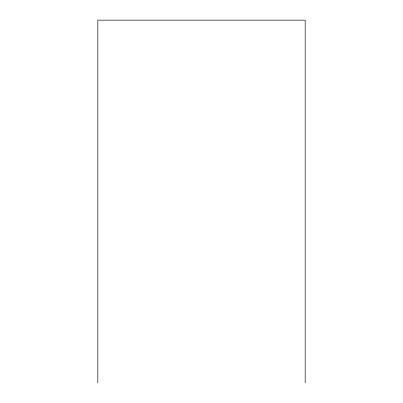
<?xml version="1.0" encoding="UTF-8"?>
<svg xmlns="http://www.w3.org/2000/svg" width="403" height="403" viewBox="0 0 403 403"><rect width="100%" height="100%" fill="white"/><g stroke="black" fill="none" stroke-linecap="round" stroke-linejoin="round"><path stroke-width="0.6" d="M305.177 382.85L305.177 20.15L97.823 20.15L97.823 382.85"/></g></svg>
